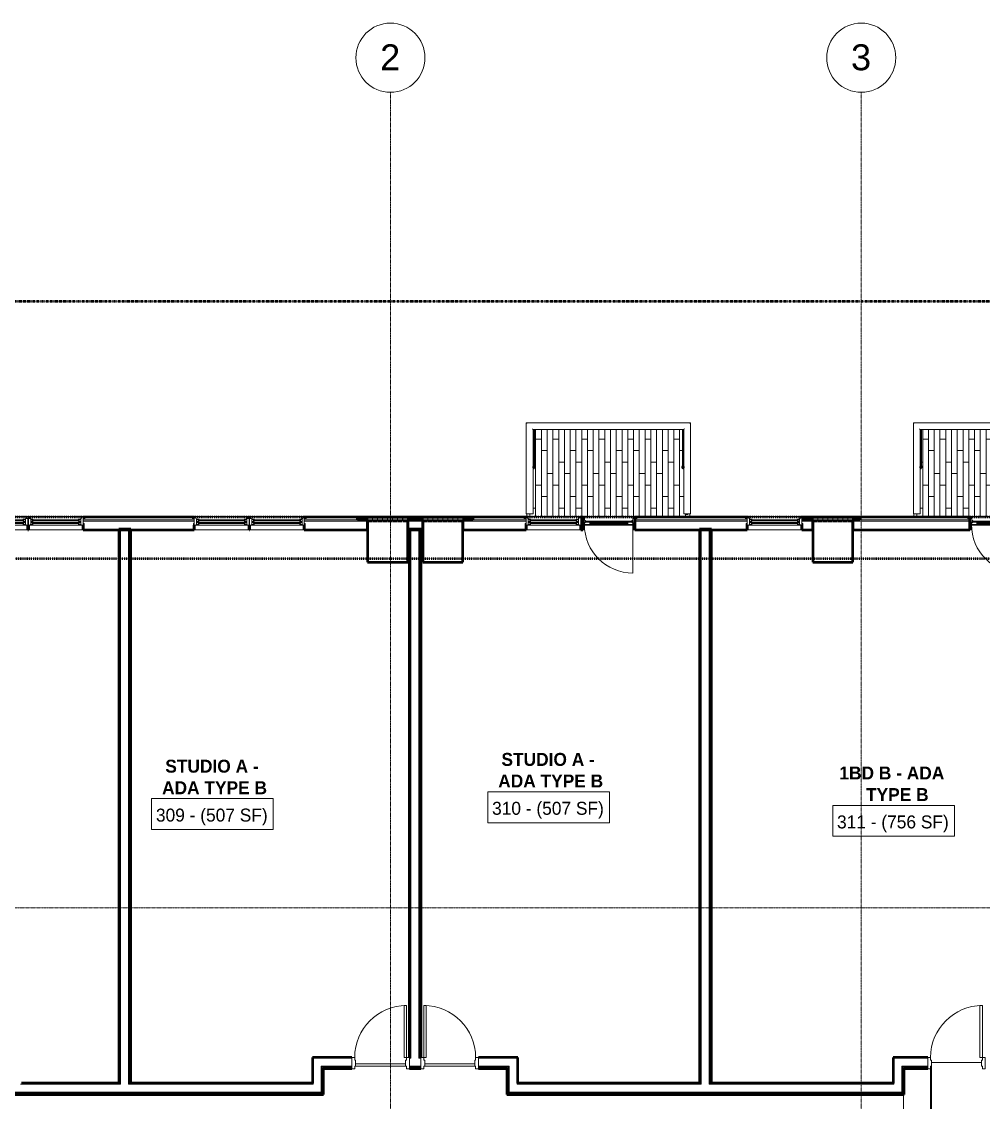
# Model space of a CAD drawing. Header units: inches. Extents: x -4235 to -464, y 9767 to 12463.
# Drawn here: x -3410 to -2743, y 11712 to 12463 of the extents above; entities that cross this region are included whole.
import ezdxf

# ---------------------------------------------------------------- set-up
doc = ezdxf.new("R2010")
doc.units = ezdxf.units.IN
doc.header["$MEASUREMENT"] = 0
for name, pattern in [('Dash 1_16_', [0.125, 0.0625, -0.0625]), ('Double Dash 3_8_', [1, 0.375, -0.125, 0.125, -0.125, 0.125, -0.125]), ('Grid Line 1_2_', [0.875, 0.5, -0.125, 0.125, -0.125])]:
    doc.linetypes.add(name, pattern=pattern)
for name, color, linetype, lineweight in [('0-1', 7, 'Continuous', 5), ('0-2', 90, 'Continuous', 9), ('A-AREA-IDEN', 2, 'Continuous', 9), ('A-DOOR-1', 50, 'Continuous', 20), ('A-DOOR-2', 90, 'Continuous', 9), ('A-DOOR-3', 31, 'Continuous', 9), ('A-DOOR-4', 31, 'Continuous', 20), ('A-DOOR-FRAM', 31, 'Continuous', 9), ('A-DOOR-FRAM-1', 50, 'Continuous', 20), ('A-DOOR-FRAM-2', 31, 'Continuous', 20), ('A-DOOR-GLAZ', 31, 'Continuous', 9), ('A-FLOR-2', 90, 'Continuous', 9), ('A-FLOR-3', 192, 'Continuous', 9), ('A-FLOR-HRAL', 11, 'Continuous', 9), ('A-FLOR-PATT-1', 9, 'Continuous', 9), ('A-GENM', 5, 'Continuous', 9), ('A-GENM-3', 5, 'Continuous', 50), ('A-GLAZ-1', 151, 'Continuous', 9), ('A-GLAZ-2', 151, 'Continuous', 20), ('A-GLAZ-3', 151, 'Continuous', 50), ('A-WALL', 113, 'Continuous', 13), ('A-WALL-2', 250, 'Continuous', 13), ('A-WALL-4', 113, 'Continuous', 50), ('A-WALL-5', 113, 'Continuous', 9), ('C-PROP-LINE', 91, 'Double Dash 3_8_', 50), ('C-PROP-LINE-1', 91, 'Dash 1_16_', 50), ('I-WALL-1', 7, 'Continuous', 50), ('S-GRID-1', 1, 'Grid Line 1_2_', 9), ('S-GRID-IDEN', 1, 'Continuous', 9)]:
    doc.layers.add(name, color=color, linetype=linetype, lineweight=lineweight)
doc.styles.add('Arial', font='arial.ttf', dxfattribs={"height": 18})
doc.styles.add('Century Gothic', font='ufonts.com_century-gothic.ttf', dxfattribs={"height": 9})
doc.styles.add('Century Gothic_B', font='GOTHICB.TTF', dxfattribs={"height": 9})

# ---------------------------------------------------------------- blocks, each defined once
blk = doc.blocks.new('HOLLOW METAL - UNIT DOOR-2191977-BACKGROUND - 3RD FLOOR')
at = {"layer": 'A-DOOR-1'}
for p, q in [((16.25, -4.125), (18, -4.125)), ((16.25, -40.125), (16.25, -4.125)), ((18, -4.125), (18, -40.125)), ((18, -40.125), (16.25, -40.125))]:
    blk.add_line(p, q, dxfattribs=at)
at = {"layer": 'A-DOOR-2'}
blk.add_arc((18, -4.125), 36, 180, 270, dxfattribs=at)
at = {"layer": 'A-DOOR-FRAM-1'}
for p, q in [((-20, 3.875), (-18, 3.875)), ((-20, -4.125), (-20, 3.875)), ((-18, 3.875), (-18, 1.9375)), ((-18, 1.9375), (-17.375, 1.9375)), ((-17.375, 1.9375), (-17.375, -2.1875)), ((17.375, 1.9375), (18, 1.9375)), ((17.375, -2.1875), (17.375, 1.9375)), ((18, 3.875), (20, 3.875)), ((18, 1.9375), (18, 3.875)), ((20, 3.875), (20, -4.125)), ((-18, -4.125), (-20, -4.125)), ((-18, -2.1875), (-18, -4.125)), ((-17.375, -2.1875), (-18, -2.1875)), ((18, -2.1875), (17.375, -2.1875)), ((18, -4.125), (18, -2.1875)), ((20, -4.125), (18, -4.125))]:
    blk.add_line(p, q, dxfattribs=at)
blk = doc.blocks.new('HOLLOW METAL - UNIT DOOR-2191978-BACKGROUND - 3RD FLOOR')
at = {"layer": 'A-DOOR-1'}
for p, q in [((18, 40.125), (16.25, 40.125)), ((16.25, 40.125), (16.25, 4.125)), ((18, 4.125), (18, 40.125)), ((16.25, 4.125), (18, 4.125))]:
    blk.add_line(p, q, dxfattribs=at)
at = {"layer": 'A-DOOR-2'}
blk.add_arc((18, 4.125), 36, 90, 180, dxfattribs=at)
at = {"layer": 'A-DOOR-FRAM-1'}
for p, q in [((-18, 4.125), (-20, 4.125)), ((-20, 4.125), (-20, -3.875)), ((-18, 2.1875), (-18, 4.125)), ((-17.375, 2.1875), (-18, 2.1875)), ((-17.375, -1.9375), (-17.375, 2.1875)), ((18, 2.1875), (17.375, 2.1875)), ((17.375, 2.1875), (17.375, -1.9375)), ((18, 4.125), (18, 2.1875)), ((20, 4.125), (18, 4.125)), ((20, -3.875), (20, 4.125)), ((-20, -3.875), (-18, -3.875)), ((-18, -3.875), (-18, -1.9375)), ((-18, -1.9375), (-17.375, -1.9375)), ((17.375, -1.9375), (18, -1.9375)), ((18, -1.9375), (18, -3.875)), ((18, -3.875), (20, -3.875))]:
    blk.add_line(p, q, dxfattribs=at)
blk = doc.blocks.new('HOLLOW METAL - UNIT DOOR-2191979-BACKGROUND - 3RD FLOOR')
at = {"layer": 'A-DOOR-1'}
for p, q in [((18, 40.125), (16.25, 40.125)), ((16.25, 40.125), (16.25, 4.125)), ((18, 4.125), (18, 40.125)), ((16.25, 4.125), (18, 4.125))]:
    blk.add_line(p, q, dxfattribs=at)
at = {"layer": 'A-DOOR-2'}
blk.add_arc((18, 4.125), 36, 90, 180, dxfattribs=at)
at = {"layer": 'A-DOOR-FRAM-1'}
for p, q in [((-18, 4.125), (-20, 4.125)), ((-20, 4.125), (-20, -3.875)), ((-18, 2.1875), (-18, 4.125)), ((-17.375, 2.1875), (-18, 2.1875)), ((-17.375, -1.9375), (-17.375, 2.1875)), ((18, 2.1875), (17.375, 2.1875)), ((17.375, 2.1875), (17.375, -1.9375)), ((18, 4.125), (18, 2.1875)), ((20, 4.125), (18, 4.125)), ((20, -3.875), (20, 4.125)), ((-20, -3.875), (-18, -3.875)), ((-18, -3.875), (-18, -1.9375)), ((-18, -1.9375), (-17.375, -1.9375)), ((17.375, -1.9375), (18, -1.9375)), ((18, -1.9375), (18, -3.875)), ((18, -3.875), (20, -3.875))]:
    blk.add_line(p, q, dxfattribs=at)
blk = doc.blocks.new('CTR - 1st Phase - Common Walls_rvt-1-BACKGROUND - 3RD FLOOR')
at = {"layer": 'A-FLOR-2'}
for p, q in [((-2779.2, 11673.39), (-2779.2, 11735.36)), ((-2743.82, 11739.74), (-2778.57, 11739.74)), ((-2778.57, 11737.3), (-2778.57, 11673.39)), ((-2797.9, 11717.61), (-2797.9, 11673.39))]:
    blk.add_line(p, q, dxfattribs=at)
at = {"layer": 'A-WALL-2'}
for p, q in [((-3342.35, 11725.36), (-3342.35, 12110.34)), ((-3341.72, 11725.36), (-3341.72, 12110.34)), ((-3336.22, 11725.36), (-3336.22, 12110.34)), ((-3335.72, 11725.36), (-3335.72, 12110.34)), ((-3335.1, 11725.36), (-3335.1, 12110.34)), ((-3140.75, 11743.36), (-3140.75, 12110.34)), ((-3140.12, 11743.36), (-3140.12, 12110.34)), ((-3134.62, 11743.36), (-3134.62, 12110.34)), ((-3134.12, 11743.36), (-3134.12, 12110.34)), ((-3133.5, 11743.36), (-3133.5, 12110.34)), ((-2939.15, 11725.36), (-2939.15, 12110.34)), ((-2938.52, 11725.36), (-2938.52, 12110.34)), ((-2933.02, 11725.36), (-2933.02, 12110.34)), ((-2932.52, 11725.36), (-2932.52, 12110.34)), ((-2931.9, 11725.36), (-2931.9, 12110.34)), ((-3181.12, 11742.74), (-3207.87, 11742.74)), ((-3207.87, 11737.24), (-3207.87, 11742.74)), ((-3140.75, 11742.74), (-3141.12, 11742.74)), ((-3140.75, 11743.36), (-3140.75, 11742.74)), ((-3140.12, 11742.74), (-3140.75, 11742.74)), ((-3140.12, 11742.74), (-3140.75, 11742.74)), ((-3140.12, 11743.36), (-3140.12, 11742.74)), ((-3134.62, 11743.36), (-3134.62, 11742.74)), ((-3134.12, 11742.74), (-3134.62, 11742.74)), ((-3134.12, 11742.74), (-3134.62, 11742.74)), ((-3134.12, 11743.36), (-3134.12, 11742.74)), ((-3133.5, 11742.74), (-3134.12, 11742.74)), ((-3133.5, 11742.74), (-3134.12, 11742.74)), ((-3133.5, 11743.36), (-3133.5, 11742.74)), ((-3133.12, 11742.74), (-3133.5, 11742.74)), ((-3066.37, 11742.74), (-3093.12, 11742.74)), ((-3066.37, 11742.74), (-3066.37, 11737.24)), ((-2804.65, 11742.74), (-2799.15, 11742.74)), ((-2804.65, 11724.74), (-2804.65, 11742.74)), ((-2799.15, 11742.74), (-2797.52, 11742.74)), ((-2781.2, 11742.74), (-2797.52, 11742.74)), ((-3207.87, 11735.61), (-3207.87, 11737.24)), ((-3207.87, 11735.61), (-3207.87, 11724.74)), ((-3181.12, 11737.24), (-3202.37, 11737.24)), ((-3202.37, 11736.74), (-3202.37, 11737.24)), ((-3202.37, 11735.61), (-3202.37, 11736.74)), ((-3202.37, 11735.61), (-3202.37, 11719.24)), ((-3181.12, 11736.74), (-3201.87, 11736.74)), ((-3201.87, 11736.11), (-3201.87, 11736.74)), ((-3201.87, 11735.61), (-3201.87, 11736.11)), ((-3201.87, 11735.61), (-3201.87, 11718.74)), ((-3181.12, 11736.11), (-3201.25, 11736.11)), ((-3201.25, 11735.61), (-3201.25, 11736.11)), ((-3201.25, 11735.61), (-3201.25, 11718.11)), ((-3133.12, 11737.24), (-3141.12, 11737.24)), ((-3133.12, 11736.74), (-3141.12, 11736.74)), ((-3133.12, 11736.11), (-3141.12, 11736.11)), ((-3071.87, 11737.24), (-3093.12, 11737.24)), ((-3072.37, 11736.74), (-3093.12, 11736.74)), ((-3073, 11736.11), (-3093.12, 11736.11)), ((-3073, 11736.11), (-3073, 11735.61)), ((-3073, 11735.61), (-3073, 11718.11)), ((-3072.37, 11736.74), (-3072.37, 11736.11)), ((-3072.37, 11736.11), (-3072.37, 11735.61)), ((-3072.37, 11735.61), (-3072.37, 11718.74)), ((-3071.87, 11737.24), (-3071.87, 11736.74)), ((-3071.87, 11736.74), (-3071.87, 11735.61)), ((-3071.87, 11735.61), (-3071.87, 11719.24)), ((-3066.37, 11737.24), (-3066.37, 11735.61)), ((-3066.37, 11735.61), (-3066.37, 11724.74)), ((-2799.15, 11737.24), (-2798.65, 11737.24)), ((-2799.15, 11719.24), (-2799.15, 11737.24)), ((-2798.65, 11737.24), (-2797.52, 11737.24)), ((-2798.65, 11736.74), (-2798.02, 11736.74)), ((-2798.65, 11718.74), (-2798.65, 11736.74)), ((-2798.02, 11736.74), (-2797.52, 11736.74)), ((-2798.02, 11736.11), (-2797.52, 11736.11)), ((-2798.02, 11718.11), (-2798.02, 11736.11)), ((-2781.2, 11737.24), (-2797.52, 11737.24)), ((-2781.2, 11736.74), (-2797.52, 11736.74)), ((-2781.2, 11736.11), (-2797.52, 11736.11)), ((-2797.52, 11736.11), (-2797.52, 11735.61)), ((-3342.97, 11718.74), (-3417.17, 11718.74)), ((-3342.97, 11719.24), (-3416.67, 11719.24)), ((-3342.97, 11724.74), (-3411.17, 11724.74)), ((-3342.35, 11724.74), (-3342.97, 11724.74)), ((-3341.72, 11719.24), (-3342.97, 11719.24)), ((-3342.35, 11718.74), (-3342.97, 11718.74)), ((-3342.35, 11724.74), (-3342.35, 11725.36)), ((-3341.72, 11724.74), (-3342.35, 11724.74)), ((-3341.72, 11718.74), (-3342.35, 11718.74)), ((-3342.35, 11718.74), (-3341.72, 11718.74)), ((-3341.72, 11724.74), (-3341.72, 11725.36)), ((-3341.72, 11719.24), (-3208.5, 11719.24)), ((-3341.72, 11718.74), (-3208.5, 11718.74)), ((-3336.22, 11724.74), (-3336.22, 11725.36)), ((-3335.72, 11724.74), (-3336.22, 11724.74)), ((-3336.22, 11724.74), (-3335.72, 11724.74)), ((-3335.72, 11724.74), (-3335.72, 11725.36)), ((-3335.1, 11724.74), (-3335.72, 11724.74)), ((-3335.72, 11724.74), (-3335.1, 11724.74)), ((-3335.1, 11724.74), (-3335.1, 11725.36)), ((-3335.1, 11724.74), (-3208.5, 11724.74)), ((-3207.87, 11724.74), (-3208.5, 11724.74)), ((-3207.87, 11719.24), (-3208.5, 11719.24)), ((-3202.37, 11718.74), (-3208.5, 11718.74)), ((-3202.37, 11719.24), (-3207.87, 11719.24)), ((-3201.87, 11718.74), (-3202.37, 11718.74)), ((-3071.87, 11718.74), (-3072.37, 11718.74)), ((-3066.37, 11719.24), (-3071.87, 11719.24)), ((-3065.75, 11718.74), (-3071.87, 11718.74)), ((-3065.75, 11724.74), (-3066.37, 11724.74)), ((-3065.75, 11719.24), (-3066.37, 11719.24)), ((-3065.75, 11724.74), (-2939.15, 11724.74)), ((-3065.75, 11719.24), (-2805.27, 11719.24)), ((-3065.75, 11718.74), (-2805.27, 11718.74)), ((-2939.15, 11724.74), (-2939.15, 11725.36)), ((-2938.52, 11724.74), (-2939.15, 11724.74)), ((-2939.15, 11724.74), (-2938.52, 11724.74)), ((-2938.52, 11724.74), (-2938.52, 11725.36)), ((-2933.02, 11724.74), (-2933.02, 11725.36)), ((-2932.52, 11724.74), (-2933.02, 11724.74)), ((-2933.02, 11724.74), (-2932.52, 11724.74)), ((-2932.52, 11724.74), (-2932.52, 11725.36)), ((-2931.9, 11724.74), (-2932.52, 11724.74)), ((-2932.52, 11724.74), (-2931.9, 11724.74)), ((-2931.9, 11724.74), (-2931.9, 11725.36)), ((-2931.9, 11724.74), (-2805.27, 11724.74)), ((-2804.65, 11724.74), (-2805.27, 11724.74)), ((-2804.65, 11719.24), (-2805.27, 11719.24)), ((-2799.15, 11718.74), (-2805.27, 11718.74)), ((-2799.15, 11719.24), (-2804.65, 11719.24)), ((-2798.65, 11718.74), (-2799.15, 11718.74)), ((-3342.97, 11718.11), (-3417.8, 11718.11)), ((-3342.35, 11718.11), (-3341.72, 11718.11)), ((-3341.72, 11718.11), (-3208.5, 11718.11)), ((-3201.87, 11718.11), (-3208.5, 11718.11)), ((-3201.25, 11718.11), (-3201.87, 11718.11)), ((-3072.37, 11718.11), (-3073, 11718.11)), ((-3065.75, 11718.11), (-3072.37, 11718.11)), ((-3065.75, 11718.11), (-2805.27, 11718.11)), ((-2798.65, 11718.11), (-2805.27, 11718.11)), ((-2798.02, 11718.11), (-2798.65, 11718.11))]:
    blk.add_line(p, q, dxfattribs=at)
at = {"layer": 'I-WALL-1'}
for p, q in [((-3342.97, 12110.34), (-3342.97, 11725.36)), ((-3334.47, 12110.34), (-3342.97, 12110.34)), ((-3334.47, 11725.36), (-3334.47, 12110.34)), ((-3141.37, 12110.34), (-3141.37, 11743.36)), ((-3132.87, 12110.34), (-3141.37, 12110.34)), ((-3132.87, 11743.36), (-3132.87, 12110.34)), ((-2939.77, 12110.34), (-2939.77, 11725.36)), ((-2931.27, 12110.34), (-2939.77, 12110.34)), ((-2931.27, 11725.36), (-2931.27, 12110.34)), ((-3181.12, 11743.36), (-3208.5, 11743.36)), ((-3208.5, 11743.36), (-3208.5, 11742.74)), ((-3208.5, 11742.74), (-3208.5, 11735.61)), ((-3065.75, 11743.36), (-3093.12, 11743.36)), ((-3065.75, 11742.74), (-3065.75, 11743.36)), ((-3065.75, 11735.61), (-3065.75, 11742.74)), ((-2805.27, 11743.36), (-2805.27, 11725.36)), ((-2804.65, 11743.36), (-2805.27, 11743.36)), ((-2797.52, 11743.36), (-2804.65, 11743.36)), ((-2781.2, 11743.36), (-2797.52, 11743.36)), ((-3208.5, 11735.61), (-3208.5, 11725.36)), ((-3200.75, 11735.61), (-3181.12, 11735.61)), ((-3200.75, 11717.61), (-3200.75, 11735.61)), ((-3141.12, 11735.61), (-3133.12, 11735.61)), ((-3093.12, 11735.61), (-3073.5, 11735.61)), ((-3073.5, 11735.61), (-3073.5, 11717.61)), ((-3065.75, 11725.36), (-3065.75, 11735.61)), ((-2797.52, 11735.61), (-2781.2, 11735.61)), ((-2797.52, 11717.61), (-2797.52, 11735.61)), ((-3342.97, 11725.36), (-3410.55, 11725.36)), ((-3208.5, 11725.36), (-3334.47, 11725.36)), ((-2939.77, 11725.36), (-3065.75, 11725.36)), ((-2805.27, 11725.36), (-2931.27, 11725.36)), ((-3418.3, 11717.61), (-3342.97, 11717.61)), ((-3342.97, 11717.61), (-3208.5, 11717.61)), ((-3208.5, 11717.61), (-3201.25, 11717.61)), ((-3201.25, 11717.61), (-3200.75, 11717.61)), ((-3073.5, 11717.61), (-3073, 11717.61)), ((-3073, 11717.61), (-3065.75, 11717.61)), ((-3065.75, 11717.61), (-2805.27, 11717.61)), ((-2805.27, 11717.61), (-2798.02, 11717.61)), ((-2798.02, 11717.61), (-2797.52, 11717.61))]:
    blk.add_line(p, q, dxfattribs=at)
at = {"layer": '0-2'}
for name, p in [('HOLLOW METAL - UNIT DOOR-2191978-BACKGROUND - 3RD FLOOR', (-3161.12, 11739.24)), ('HOLLOW METAL - UNIT DOOR-2191979-BACKGROUND - 3RD FLOOR', (-2761.2, 11739.24))]:
    blk.add_blockref(name, p, dxfattribs=at)
at = {"layer": '0-2', "rotation": 180}
blk.add_blockref('HOLLOW METAL - UNIT DOOR-2191977-BACKGROUND - 3RD FLOOR', (-3113.12, 11739.24), dxfattribs=at)
blk = doc.blocks.new('Door-Inswing-Andersen-400_Series-Single - 3_ 0-1_8_ x 6_ 7-1_2_ - 3rd floor-2895869-BACKGROUND - 3RD FLOOR')
at = {"layer": 'A-DOOR-3'}
blk.add_line((16.87, -0.66), (16.87, -34.41), dxfattribs=at)
blk.add_arc((16.87, -0.66), 33.75, 180, 270, dxfattribs=at)
at = {"layer": 'A-DOOR-4'}
for p, q in [((-16.26, 0.42), (-16.87, 0.41)), ((-16.87, 0.41), (-16.87, -0.66)), ((-16.26, 1.06), (-16.26, 0.42)), ((-16.26, 1.06), (-12.44, 1.06)), ((-13.19, 0.66), (-12.44, 0.66)), ((-13.19, -0.66), (-13.19, 0.66)), ((-12.44, 0.75), (-12.47, 1.06)), ((12.44, 1.06), (-12.44, 1.06)), ((-12.44, 0.66), (-12.44, 0.75)), ((16.26, 1.06), (12.44, 1.06)), ((12.44, 0.75), (12.47, 1.06)), ((12.44, 0.66), (12.44, 0.75)), ((13.19, 0.66), (12.44, 0.66)), ((13.19, -0.66), (13.19, 0.66)), ((16.26, 1.06), (16.26, 0.42)), ((16.26, 0.42), (16.87, 0.41)), ((16.87, 0.41), (16.87, -0.66)), ((-16.87, -0.66), (-12.44, -0.66)), ((-12.44, -0.09), (-13.19, -0.09)), ((-13.19, -0.59), (-12.67, -0.59)), ((-13.19, -0.66), (-13.19, -0.59)), ((-12.67, -0.59), (-12.47, -0.34)), ((-12.47, -0.34), (-12.44, -0.16)), ((-12.44, -0.16), (-12.44, -0.09)), ((12.44, -0.66), (-12.44, -0.66)), ((12.44, -0.09), (13.19, -0.09)), ((12.44, -0.16), (12.44, -0.09)), ((12.47, -0.34), (12.44, -0.16)), ((16.87, -0.66), (12.44, -0.66)), ((12.67, -0.59), (12.47, -0.34)), ((13.19, -0.59), (12.67, -0.59)), ((13.19, -0.66), (13.19, -0.59))]:
    blk.add_line(p, q, dxfattribs=at)
at = {"layer": 'A-DOOR-FRAM'}
for p, q in [((-17.31, -1.13), (-17.94, -1.13)), ((-17.94, -1.13), (-17.94, -4.44)), ((-17.94, -4.44), (-17.31, -4.44)), ((-17.31, -4.44), (-17.31, -1.13)), ((17.94, -1.13), (17.31, -1.13)), ((17.31, -1.13), (17.31, -4.44)), ((17.31, -4.44), (17.94, -4.44)), ((17.94, -4.44), (17.94, -1.13))]:
    blk.add_line(p, q, dxfattribs=at)
at = {"layer": 'A-DOOR-FRAM-2'}
for p, q in [((-19.69, 3.44), (-18.06, 3.44)), ((-18.06, 4.8), (-18.06, 4.44)), ((-18.06, 4.75), (-18.06, -1.13)), ((-18.06, 4.75), (-17.03, 4.75)), ((-17.03, 3.63), (-17.03, 4.75)), ((-16.69, 3.39), (-17.03, 3.63)), ((-17.03, 0.66), (-16.45, 0.66)), ((-17.03, -1.13), (-17.03, 0.66)), ((-16.69, 2.39), (-16.69, 3.39)), ((-16, 2.23), (-16.69, 2.39)), ((-16.45, 0.66), (-16.45, 1.09)), ((-16.45, 1.09), (-16, 1.09)), ((-16, 1.09), (-16, 2.23)), ((16, 2.23), (16.69, 2.39)), ((16, 1.09), (16, 2.23)), ((16.45, 1.09), (16, 1.09)), ((16.45, 0.66), (16.45, 1.09)), ((17.03, 0.66), (16.45, 0.66)), ((16.69, 3.39), (17.03, 3.63)), ((16.69, 2.39), (16.69, 3.39)), ((17.03, 3.63), (17.03, 4.75)), ((18.06, 4.75), (17.03, 4.75)), ((17.03, -1.13), (17.03, 0.66)), ((18.06, 4.44), (18.06, 4.8)), ((18.06, 4.75), (18.06, -1.13)), ((19.69, 3.44), (18.06, 3.44)), ((-18.06, -1.13), (-17.94, -1.13)), ((-17.69, -1.13), (-18.06, -1.13)), ((-18.06, -1.13), (-17.03, -1.13)), ((-17.31, -1.13), (17.31, -1.13)), ((18.06, -1.13), (17.03, -1.13)), ((17.94, -1.13), (18.06, -1.13))]:
    blk.add_line(p, q, dxfattribs=at)
at = {"layer": 'A-DOOR-GLAZ'}
for p, q in [((-12.44, 0.5), (-13.19, 0.5)), ((-13.19, 0.06), (-12.44, 0.06)), ((-12.98, 0.5), (-12.98, 0.06)), ((12.44, 0.66), (-12.44, 0.66)), ((12.44, 0.5), (-12.44, 0.5)), ((12.44, 0.06), (-12.44, 0.06)), ((12.44, 0.5), (13.19, 0.5)), ((13.19, 0.06), (12.44, 0.06)), ((12.98, 0.5), (12.98, 0.06)), ((12.44, -0.09), (-12.44, -0.09))]:
    blk.add_line(p, q, dxfattribs=at)
blk = doc.blocks.new('Window-Double_Hung-Andersen-400_Series-Tilt_Wash - DOUBLE HUNG - COTTAGE - 3RD FLOOR-2888224-BACKGROUND - 3RD FLOOR')
at = {"layer": 'A-GLAZ-1'}
for p, q in [((-16.29, 2.5), (-15.7, 2.5)), ((-16.29, 2.12), (-15.7, 2.12)), ((-16.29, 0.56), (-15.7, 0.56)), ((-16.29, 0.19), (-15.7, 0.19)), ((-15.82, 2.5), (-15.82, 2.12)), ((-15.82, 0.56), (-15.82, 0.19)), ((-15.7, 2.62), (15.7, 2.62)), ((-15.7, 2.5), (15.7, 2.5)), ((-15.7, 2.12), (15.7, 2.12)), ((-15.7, 2), (15.7, 2)), ((-15.7, 0.69), (15.7, 0.69)), ((-15.7, 0.56), (15.7, 0.56)), ((-15.7, 0.19), (15.7, 0.19)), ((-15.7, 0.06), (15.7, 0.06)), ((16.29, 2.5), (15.7, 2.5)), ((16.29, 2.12), (15.7, 2.12)), ((16.29, 0.56), (15.7, 0.56)), ((16.29, 0.19), (15.7, 0.19)), ((15.82, 2.5), (15.82, 2.12)), ((15.82, 0.56), (15.82, 0.19)), ((-19.01, -2.44), (-18.95, -2.44)), ((-18.95, -3.94), (-19.01, -3.94)), ((18.95, -1.06), (-18.95, -1.06)), ((-18.95, -1.06), (-18.95, -4.44)), ((-18.95, -4.44), (18.95, -4.44)), ((-18.32, -1.06), (-18.32, -4.44)), ((18.32, -1.06), (18.32, -4.44)), ((18.95, -4.44), (18.95, -1.06)), ((18.95, -2.44), (19.01, -2.44)), ((19.01, -3.94), (18.95, -3.94))]:
    blk.add_line(p, q, dxfattribs=at)
at = {"layer": 'A-GLAZ-2'}
for p, q in [((-19.01, 3.44), (-20.51, 3.44)), ((19.01, 4.81), (-19.01, 4.81)), ((-19.01, 4.81), (-19.01, -1.06)), ((-18.2, 4.81), (-18.2, 4)), ((-18.2, 4), (-17.92, 4)), ((-17.92, 4), (-17.61, 3.19)), ((-17.61, 3.19), (-17.14, 3.19)), ((-17.42, 2.75), (-16.57, 2.75)), ((-17.42, 2.75), (-17.42, -0.56)), ((-17.42, 1.37), (-15.86, 1.37)), ((-17.42, 0.81), (-16.57, 0.81)), ((-17.14, 3.19), (-17.14, 2.75)), ((-15.86, 2.97), (-16.57, 2.97)), ((-16.57, 2.62), (-16.57, 2.97)), ((-15.7, 2.62), (-16.57, 2.62)), ((-15.86, 1.03), (-16.57, 1.03)), ((-16.57, 0.69), (-16.57, 1.03)), ((-15.7, 0.69), (-16.57, 0.69)), ((-16.29, 2.62), (-16.29, 2)), ((-15.7, 2), (-16.29, 2)), ((-16.29, 0.69), (-16.29, 0.06)), ((-15.7, 0.06), (-16.29, 0.06)), ((-15.86, 2.97), (-15.7, 2.62)), ((-15.86, 1.37), (-15.7, 2)), ((-15.86, 1.03), (-15.7, 0.69)), ((-15.86, -0.56), (-15.7, 0.06)), ((15.86, 2.97), (15.7, 2.62)), ((15.7, 2.62), (16.57, 2.62)), ((15.7, 2), (16.29, 2)), ((15.86, 1.37), (15.7, 2)), ((15.86, 1.03), (15.7, 0.69)), ((15.7, 0.69), (16.57, 0.69)), ((15.7, 0.06), (16.29, 0.06)), ((15.86, -0.56), (15.7, 0.06)), ((15.86, 2.97), (16.57, 2.97)), ((17.42, 1.37), (15.86, 1.37)), ((15.86, 1.03), (16.57, 1.03)), ((16.29, 2.62), (16.29, 2)), ((16.29, 0.69), (16.29, 0.06)), ((16.57, 2.62), (16.57, 2.97)), ((17.42, 2.75), (16.57, 2.75)), ((16.57, 0.69), (16.57, 1.03)), ((17.42, 0.81), (16.57, 0.81)), ((17.14, 3.19), (17.14, 2.75)), ((17.61, 3.19), (17.14, 3.19)), ((17.42, 2.75), (17.42, -0.56)), ((17.92, 4), (17.61, 3.19)), ((18.2, 4), (17.92, 4)), ((18.2, 4.81), (18.2, 4)), ((19.01, -1.06), (19.01, 4.81)), ((19.01, 3.44), (20.51, 3.44)), ((-19.01, -1.06), (19.01, -1.06)), ((-17.67, -0.78), (-18, -1.06)), ((-17.67, -0.78), (-17.67, -0.56)), ((-17.67, -0.56), (-15.86, -0.56)), ((17.67, -0.56), (15.86, -0.56)), ((17.67, -0.78), (17.67, -0.56)), ((17.67, -0.78), (18, -1.06))]:
    blk.add_line(p, q, dxfattribs=at)
blk = doc.blocks.new('Perforated Panel at Magic-Pak - hvac panel - 3rd floor-2505074-BACKGROUND - 3RD FLOOR')
at = {"layer": 'A-GLAZ-3'}
for p, q in [((-19.01, -4.38), (19.01, -4.38)), ((19.01, -4.44), (-19.01, -4.44))]:
    blk.add_line(p, q, dxfattribs=at)
blk = doc.blocks.new('V-Series_EWC4_SPVU_RFA_2015 - 2ND AND 3RD FLOOR-2226480-BACKGROUND - 3RD FLOOR')
at = {"layer": 'A-GENM'}
for p, q in [((-3858.97, 11733.36), (-3858.97, 11736.15)), ((-3858.97, 11729.87), (-3858.97, 11732.86)), ((-3858.97, 11726.39), (-3858.97, 11729.37)), ((-3858.97, 11722.9), (-3858.97, 11725.89)), ((-3858.97, 11719.42), (-3858.97, 11722.4)), ((-3858.97, 11715.93), (-3858.97, 11718.92)), ((-3858.97, 11712.45), (-3858.97, 11715.43)), ((-3858.97, 11709.15), (-3858.97, 11711.95))]:
    blk.add_line(p, q, dxfattribs=at)
at = {"layer": 'A-GENM-3'}
for p, q in [((-3829.54, 11736.59), (-3858.97, 11736.59)), ((-3858.97, 11736.59), (-3858.97, 11736.15)), ((-3858.97, 11736.15), (-3857.97, 11736.15)), ((-3857.97, 11736.15), (-3857.97, 11733.36)), ((-3829.54, 11708.71), (-3829.54, 11736.59)), ((-3857.97, 11733.36), (-3858.97, 11733.36)), ((-3858.97, 11733.36), (-3858.97, 11732.86)), ((-3858.97, 11732.86), (-3857.97, 11732.86)), ((-3857.97, 11729.87), (-3858.97, 11729.87)), ((-3858.97, 11729.87), (-3858.97, 11729.37)), ((-3858.97, 11729.37), (-3857.97, 11729.37)), ((-3857.97, 11726.39), (-3858.97, 11726.39)), ((-3858.97, 11726.39), (-3858.97, 11725.89)), ((-3857.97, 11732.86), (-3857.97, 11729.87)), ((-3857.97, 11729.37), (-3857.97, 11726.39)), ((-3858.97, 11725.89), (-3857.97, 11725.89)), ((-3857.97, 11722.9), (-3858.97, 11722.9)), ((-3858.97, 11722.9), (-3858.97, 11722.4)), ((-3858.97, 11722.4), (-3857.97, 11722.4)), ((-3857.97, 11719.42), (-3858.97, 11719.42)), ((-3858.97, 11719.42), (-3858.97, 11718.92)), ((-3858.97, 11718.92), (-3857.97, 11718.92)), ((-3857.97, 11725.89), (-3857.97, 11722.9)), ((-3857.97, 11722.4), (-3857.97, 11719.42)), ((-3857.97, 11718.92), (-3857.97, 11715.93)), ((-3857.97, 11715.93), (-3858.97, 11715.93)), ((-3858.97, 11715.93), (-3858.97, 11715.43)), ((-3858.97, 11715.43), (-3857.97, 11715.43)), ((-3857.97, 11712.45), (-3858.97, 11712.45)), ((-3858.97, 11712.45), (-3858.97, 11711.95)), ((-3858.97, 11711.95), (-3857.97, 11711.95)), ((-3857.97, 11715.43), (-3857.97, 11712.45)), ((-3857.97, 11711.95), (-3857.97, 11709.15)), ((-3857.97, 11709.15), (-3858.97, 11709.15)), ((-3858.97, 11709.15), (-3858.97, 11708.71)), ((-3858.97, 11708.71), (-3829.54, 11708.71))]:
    blk.add_line(p, q, dxfattribs=at)
blk = doc.blocks.new('Railing - Baluster_01-2700443-BACKGROUND - 3RD FLOOR')
at = {"layer": 'A-FLOR-HRAL'}
for p, q in [((-0.59, 1.18), (0.59, 1.18)), ((-0.59, 0.59), (-0.59, 1.18)), ((0.59, 1.18), (0.59, 0.59))]:
    blk.add_line(p, q, dxfattribs=at)
blk = doc.blocks.new('Railing - Railing-2700286-BACKGROUND - 3RD FLOOR')
at = {"layer": 'A-FLOR-HRAL'}
for p, q in [((-2677.1, 12184.2), (-2791.15, 12184.2)), ((-2791.15, 12184.2), (-2791.15, 12120.95)), ((-2677.1, 12120.95), (-2677.1, 12184.2)), ((-2786.42, 12179.48), (-2681.82, 12179.48)), ((-2786.42, 12120.95), (-2786.42, 12179.48)), ((-2681.82, 12179.48), (-2681.82, 12120.95)), ((-2790.68, 12120.95), (-2791.15, 12120.95)), ((-2786.9, 12120.95), (-2790.68, 12120.95)), ((-2786.42, 12120.95), (-2786.9, 12120.95)), ((-2681.35, 12120.95), (-2681.82, 12120.95)), ((-2677.57, 12120.95), (-2681.35, 12120.95)), ((-2677.1, 12120.95), (-2677.57, 12120.95))]:
    blk.add_line(p, q, dxfattribs=at)
for points, knots in [([(-2791.15, 12184.2), (-2791.15, 12184.2), (-2791.14, 12184.19), (-2791.11, 12184.17), (-2791.09, 12184.14), (-2791.06, 12184.11), (-2791.03, 12184.08), (-2791, 12184.06), (-2790.96, 12184.02), (-2790.92, 12183.97), (-2790.89, 12183.94), (-2790.85, 12183.9), (-2790.78, 12183.83), (-2790.72, 12183.77), (-2790.68, 12183.73)], [0, 0, 0, 0, 0.166667, 0.25, 0.333333, 0.416667, 0.458333, 0.5, 0.583333, 0.666667, 0.708333, 0.75, 0.833333, 1, 1, 1, 1]), ([(-2677.1, 12184.2), (-2677.1, 12184.2), (-2677.11, 12184.19), (-2677.13, 12184.17), (-2677.16, 12184.14), (-2677.19, 12184.11), (-2677.22, 12184.08), (-2677.24, 12184.06), (-2677.28, 12184.02), (-2677.33, 12183.97), (-2677.36, 12183.94), (-2677.4, 12183.9), (-2677.47, 12183.83), (-2677.53, 12183.77), (-2677.57, 12183.73)], [0, 0, 0, 0, 0.166667, 0.25, 0.333333, 0.416667, 0.458333, 0.5, 0.583333, 0.666667, 0.708333, 0.75, 0.833333, 1, 1, 1, 1]), ([(-2786.9, 12179.95), (-2786.85, 12179.91), (-2786.79, 12179.85), (-2786.72, 12179.77), (-2786.67, 12179.72), (-2786.63, 12179.69), (-2786.6, 12179.65), (-2786.57, 12179.62), (-2786.54, 12179.59), (-2786.52, 12179.57), (-2786.49, 12179.54), (-2786.46, 12179.51), (-2786.43, 12179.49), (-2786.42, 12179.48), (-2786.42, 12179.48)], [0, 0, 0, 0, 0.166667, 0.25, 0.333333, 0.375, 0.416667, 0.5, 0.541667, 0.583333, 0.666667, 0.75, 0.833333, 1, 1, 1, 1]), ([(-2681.35, 12179.95), (-2681.39, 12179.91), (-2681.45, 12179.85), (-2681.53, 12179.77), (-2681.58, 12179.72), (-2681.61, 12179.69), (-2681.65, 12179.65), (-2681.68, 12179.62), (-2681.71, 12179.59), (-2681.73, 12179.57), (-2681.76, 12179.54), (-2681.79, 12179.51), (-2681.82, 12179.49), (-2681.82, 12179.48), (-2681.82, 12179.48)], [0, 0, 0, 0, 0.166667, 0.25, 0.333333, 0.375, 0.416667, 0.5, 0.541667, 0.583333, 0.666667, 0.75, 0.833333, 1, 1, 1, 1])]:
    blk.add_open_spline(points, degree=3, knots=knots, dxfattribs=at)
at = {"rotation": 180}
blk.add_blockref('Railing - Baluster_01-2700443-BACKGROUND - 3RD FLOOR', (-2679.46, 12121.54), dxfattribs=at)
blk = doc.blocks.new('Walls 80 - Walls 1-2571285-BACKGROUND - 3RD FLOOR')
at = {"layer": 'A-WALL-4', "flags": 128}
for points in [[(-2785.5, 12153.38), (-2785.51, 12153.48), (-2785.54, 12153.58), (-2785.6, 12153.67), (-2785.66, 12153.73), (-2785.74, 12153.78), (-2785.83, 12153.81), (-2785.92, 12153.81), (-2786.01, 12153.78), (-2786.09, 12153.73), (-2786.16, 12153.67), (-2786.21, 12153.58), (-2786.24, 12153.48), (-2786.25, 12153.38)], [(-2786.25, 12153.38), (-2786.24, 12153.28), (-2786.21, 12153.18), (-2786.16, 12153.09), (-2786.09, 12153.02), (-2786.01, 12152.97), (-2785.92, 12152.95), (-2785.83, 12152.95), (-2785.74, 12152.97), (-2785.66, 12153.02), (-2785.6, 12153.09), (-2785.54, 12153.18), (-2785.51, 12153.28), (-2785.5, 12153.38)]]:
    blk.add_lwpolyline(points, dxfattribs=at)
at = {"layer": 'A-WALL-5'}
for p, q in [((-2786.25, 12179.48), (-2786.25, 12153.38)), ((-2785.5, 12153.38), (-2785.5, 12179.48))]:
    blk.add_line(p, q, dxfattribs=at)
blk = doc.blocks.new('Railing - Railing-2700288-BACKGROUND - 3RD FLOOR')
at = {"layer": 'A-FLOR-HRAL'}
for p, q in [((-2945.9, 12184.2), (-3059.95, 12184.2)), ((-3059.95, 12184.2), (-3059.95, 12120.95)), ((-2945.9, 12120.95), (-2945.9, 12184.2)), ((-3055.22, 12179.48), (-2950.62, 12179.48)), ((-3055.22, 12120.95), (-3055.22, 12179.48)), ((-2950.62, 12179.48), (-2950.62, 12120.95)), ((-3059.48, 12120.95), (-3059.95, 12120.95)), ((-3055.7, 12120.95), (-3059.48, 12120.95)), ((-3055.22, 12120.95), (-3055.7, 12120.95)), ((-2950.15, 12120.95), (-2950.62, 12120.95)), ((-2946.37, 12120.95), (-2950.15, 12120.95)), ((-2945.9, 12120.95), (-2946.37, 12120.95))]:
    blk.add_line(p, q, dxfattribs=at)
for points, knots in [([(-3059.95, 12184.2), (-3059.95, 12184.2), (-3059.94, 12184.19), (-3059.91, 12184.17), (-3059.89, 12184.14), (-3059.86, 12184.11), (-3059.83, 12184.08), (-3059.8, 12184.06), (-3059.76, 12184.02), (-3059.72, 12183.97), (-3059.69, 12183.94), (-3059.65, 12183.9), (-3059.58, 12183.83), (-3059.52, 12183.77), (-3059.48, 12183.73)], [0, 0, 0, 0, 0.166667, 0.25, 0.333333, 0.416667, 0.458333, 0.5, 0.583333, 0.666667, 0.708333, 0.75, 0.833333, 1, 1, 1, 1]), ([(-2945.9, 12184.2), (-2945.9, 12184.2), (-2945.91, 12184.19), (-2945.93, 12184.17), (-2945.96, 12184.14), (-2945.99, 12184.11), (-2946.02, 12184.08), (-2946.04, 12184.06), (-2946.08, 12184.02), (-2946.13, 12183.97), (-2946.16, 12183.94), (-2946.2, 12183.9), (-2946.27, 12183.83), (-2946.33, 12183.77), (-2946.37, 12183.73)], [0, 0, 0, 0, 0.166667, 0.25, 0.333333, 0.416667, 0.458333, 0.5, 0.583333, 0.666667, 0.708333, 0.75, 0.833333, 1, 1, 1, 1]), ([(-3055.7, 12179.95), (-3055.65, 12179.91), (-3055.59, 12179.85), (-3055.52, 12179.77), (-3055.47, 12179.72), (-3055.43, 12179.69), (-3055.4, 12179.65), (-3055.37, 12179.62), (-3055.34, 12179.59), (-3055.32, 12179.57), (-3055.29, 12179.54), (-3055.26, 12179.51), (-3055.23, 12179.49), (-3055.22, 12179.48), (-3055.22, 12179.48)], [0, 0, 0, 0, 0.166667, 0.25, 0.333333, 0.375, 0.416667, 0.5, 0.541667, 0.583333, 0.666667, 0.75, 0.833333, 1, 1, 1, 1]), ([(-2950.15, 12179.95), (-2950.19, 12179.91), (-2950.25, 12179.85), (-2950.33, 12179.77), (-2950.38, 12179.72), (-2950.41, 12179.69), (-2950.45, 12179.65), (-2950.48, 12179.62), (-2950.51, 12179.59), (-2950.53, 12179.57), (-2950.56, 12179.54), (-2950.59, 12179.51), (-2950.62, 12179.49), (-2950.62, 12179.48), (-2950.62, 12179.48)], [0, 0, 0, 0, 0.166667, 0.25, 0.333333, 0.375, 0.416667, 0.5, 0.541667, 0.583333, 0.666667, 0.75, 0.833333, 1, 1, 1, 1])]:
    blk.add_open_spline(points, degree=3, knots=knots, dxfattribs=at)
at = {"rotation": 180}
blk.add_blockref('Railing - Baluster_01-2700443-BACKGROUND - 3RD FLOOR', (-2948.26, 12121.54), dxfattribs=at)
blk = doc.blocks.new('Walls 75 - Walls 1-2571530-BACKGROUND - 3RD FLOOR')
at = {"layer": 'A-WALL-4', "flags": 128}
for points in [[(-2950.81, 12153.38), (-2950.82, 12153.48), (-2950.85, 12153.58), (-2950.9, 12153.67), (-2950.97, 12153.73), (-2951.05, 12153.78), (-2951.14, 12153.81), (-2951.23, 12153.81), (-2951.31, 12153.78), (-2951.4, 12153.73), (-2951.46, 12153.67), (-2951.51, 12153.58), (-2951.55, 12153.48), (-2951.56, 12153.38)], [(-2951.56, 12153.38), (-2951.55, 12153.28), (-2951.51, 12153.18), (-2951.46, 12153.09), (-2951.4, 12153.02), (-2951.31, 12152.97), (-2951.23, 12152.95), (-2951.14, 12152.95), (-2951.05, 12152.97), (-2950.97, 12153.02), (-2950.9, 12153.09), (-2950.85, 12153.18), (-2950.82, 12153.28), (-2950.81, 12153.38)]]:
    blk.add_lwpolyline(points, dxfattribs=at)
at = {"layer": 'A-WALL-5'}
for p, q in [((-2951.56, 12179.48), (-2951.56, 12153.38)), ((-2950.81, 12153.38), (-2950.81, 12179.48))]:
    blk.add_line(p, q, dxfattribs=at)
blk = doc.blocks.new('Walls 76 - Walls 1-2571549-BACKGROUND - 3RD FLOOR')
at = {"layer": 'A-WALL-4', "flags": 128}
for points in [[(-3054.3, 12153.38), (-3054.31, 12153.48), (-3054.34, 12153.58), (-3054.4, 12153.67), (-3054.46, 12153.73), (-3054.54, 12153.78), (-3054.63, 12153.81), (-3054.72, 12153.81), (-3054.81, 12153.78), (-3054.89, 12153.73), (-3054.96, 12153.67), (-3055.01, 12153.58), (-3055.04, 12153.48), (-3055.05, 12153.38)], [(-3055.05, 12153.38), (-3055.04, 12153.28), (-3055.01, 12153.18), (-3054.96, 12153.09), (-3054.89, 12153.02), (-3054.81, 12152.97), (-3054.72, 12152.95), (-3054.63, 12152.95), (-3054.54, 12152.97), (-3054.46, 12153.02), (-3054.4, 12153.09), (-3054.34, 12153.18), (-3054.31, 12153.28), (-3054.3, 12153.38)]]:
    blk.add_lwpolyline(points, dxfattribs=at)
at = {"layer": 'A-WALL-5'}
for p, q in [((-3055.05, 12179.48), (-3055.05, 12153.38)), ((-3054.3, 12153.38), (-3054.3, 12179.48))]:
    blk.add_line(p, q, dxfattribs=at)
blk = doc.blocks.new('Family - ___-1878357-BACKGROUND - 3RD FLOOR')
at = {"layer": 'C-PROP-LINE'}
blk.add_line((-3989.61, 12268.69), (-629.56, 12268.69), dxfattribs=at)
blk = doc.blocks.new('Family - ___-2835860-BACKGROUND - 3RD FLOOR')
at = {"layer": 'C-PROP-LINE-1'}
blk.add_line((-2636.92, 12118.59), (-3860.72, 12118.59), dxfattribs=at)
blk = doc.blocks.new('Family - ___-2835903-BACKGROUND - 3RD FLOOR')
at = {"layer": 'C-PROP-LINE-1'}
blk.add_line((-2096.82, 12089.69), (-3831.82, 12089.69), dxfattribs=at)
blk = doc.blocks.new('Family - ___-2835932-BACKGROUND - 3RD FLOOR')
at = {"layer": 'C-PROP-LINE-1'}
blk.add_line((-2067.92, 12118.59), (-3860.72, 12118.59), dxfattribs=at)
blk = doc.blocks.new('Grid - Grid Head - Circle-50561-BACKGROUND - 3RD FLOOR')
at = {"layer": 'S-GRID-IDEN'}
for start, end in [(360, 180), (180, 360)]:
    blk.add_arc((0, 0), 0.25, start, end, dxfattribs=at)

msp = doc.modelspace()

# ---------------------------------------------------------------- hatches: boundary and pattern name
at = {"layer": 'A-FLOR-PATT-1'}
h = msp.add_hatch(dxfattribs=at)
h.set_pattern_fill('FP_2', color=256, style=0, pattern_type=2)
h.set_pattern_definition([(270, (-3721.459, 11076.839), (4, 2e-16), []), (0, (-3721.459, 11076.839), (8, 8), [4, -28]), (0, (-3717.459, 11060.839), (8, 8), [4, -28])])
h.paths.add_polyline_path([(-3022.11, 12118.95), (-2946.26, 12118.95), (-2946.26, 12120.95), (-2947.67, 12120.95), (-2947.67, 12120.36), (-2948.85, 12120.36), (-2948.85, 12120.95), (-2950.62, 12120.95), (-2950.66, 12179.48), (-2950.81, 12179.48), (-2950.85, 12153.18), (-2950.99, 12153.01), (-2951.08, 12152.97), (-2951.37, 12153.01), (-2951.46, 12153.09), (-2951.55, 12153.28), (-2951.56, 12153.48), (-2951.56, 12179.48), (-3054.3, 12179.48), (-3054.34, 12153.18), (-3054.49, 12153.01), (-3054.58, 12152.97), (-3054.86, 12153.01), (-3054.96, 12153.09), (-3055.04, 12153.28), (-3055.05, 12153.48), (-3055.05, 12179.48), (-3055.22, 12179.48), (-3055.24, 12120.95), (-3059.59, 12120.95), (-3059.59, 12118.96), (-3022.11, 12118.96)], flags=0)
h = msp.add_hatch(dxfattribs=at)
h.set_pattern_fill('FP_1', color=256, style=0, pattern_type=2)
h.set_pattern_definition([(270, (-3452.659, 11076.839), (4, 2e-16), []), (0, (-3452.659, 11076.839), (8, 8), [4, -28]), (0, (-3448.659, 11060.839), (8, 8), [4, -28])])
h.paths.add_polyline_path([(-2786.77, 12118.95), (-2677.46, 12118.96), (-2677.46, 12120.95), (-2678.87, 12120.95), (-2678.87, 12120.36), (-2680.05, 12120.36), (-2680.05, 12120.95), (-2681.82, 12120.95), (-2681.86, 12179.48), (-2682.01, 12179.48), (-2682.05, 12153.18), (-2682.19, 12153.01), (-2682.28, 12152.97), (-2682.57, 12153.01), (-2682.66, 12153.09), (-2682.75, 12153.28), (-2682.76, 12153.48), (-2682.76, 12179.48), (-2785.5, 12179.48), (-2785.54, 12153.18), (-2785.69, 12153.01), (-2785.78, 12152.97), (-2786.06, 12153.01), (-2786.16, 12153.09), (-2786.24, 12153.28), (-2786.25, 12153.48), (-2786.25, 12179.48), (-2786.42, 12179.48), (-2786.44, 12120.95), (-2790.79, 12120.95), (-2790.79, 12118.95), (-2786.78, 12118.95)], flags=0)

# ---------------------------------------------------------------- linework, layer by layer
at = {"layer": 'A-AREA-IDEN', "flags": 128}
for points in [[(-3320.14, 11923.16), (-3235.64, 11923.16), (-3235.64, 11901.66), (-3320.14, 11901.66)], [(-3086.7, 11927.87), (-3002.2, 11927.87), (-3002.2, 11906.38), (-3086.7, 11906.38)], [(-2847.16, 11918.41), (-2762.66, 11918.41), (-2762.66, 11896.92), (-2847.16, 11896.92)]]:
    msp.add_lwpolyline(points, close=True, dxfattribs=at)
at = {"layer": 'A-FLOR-3'}
for p, q in [((-3059.59, 12120.95), (-3059.59, 12118.96)), ((-3022.11, 12118.95), (-2946.26, 12118.95)), ((-2946.26, 12118.95), (-2946.26, 12120.95)), ((-2790.79, 12120.95), (-2790.79, 12118.95)), ((-2790.79, 12118.95), (-2714.54, 12118.95)), ((-2984.66, 12115.84), (-3020.79, 12115.84)), ((-2715.86, 12115.84), (-2751.99, 12115.84)), ((-3179.12, 11737.24), (-3143.12, 11737.24)), ((-3143.75, 11738.84), (-3178.5, 11738.84)), ((-3131.12, 11737.24), (-3095.12, 11737.24)), ((-3095.75, 11738.84), (-3130.5, 11738.84)), ((-2779.2, 11737.24), (-2778.57, 11737.24)), ((-2778.57, 11735.99), (-2779.2, 11735.99))]:
    msp.add_line(p, q, dxfattribs=at)
at = {"layer": 'A-WALL'}
for p, q in [((-3405.74, 12118.34), (-3406.11, 12118.34)), ((-3405.74, 12116.84), (-3406.11, 12116.84)), ((-3290.54, 12118.34), (-3367.71, 12118.34)), ((-3290.54, 12116.84), (-3367.71, 12116.84)), ((-3252.14, 12118.34), (-3252.51, 12118.34)), ((-3252.14, 12116.84), (-3252.51, 12116.84)), ((-3177.09, 12118.34), (-3214.11, 12118.34)), ((-3177.09, 12116.84), (-3214.11, 12116.84)), ((-3060.14, 12118.34), (-3097.16, 12118.34)), ((-3060.14, 12116.84), (-3097.16, 12116.84)), ((-3020.79, 12118.34), (-3022.11, 12118.34)), ((-3020.79, 12116.84), (-3022.11, 12116.84)), ((-2906.54, 12118.34), (-2984.66, 12118.34)), ((-2906.54, 12116.84), (-2984.66, 12116.84)), ((-2751.99, 12118.34), (-2828.36, 12118.34)), ((-2751.99, 12116.84), (-2828.36, 12116.84)), ((-3405.74, 12115.84), (-3406.11, 12115.84)), ((-3405.74, 12114.15), (-3406.11, 12114.15)), ((-3290.54, 12115.84), (-3367.71, 12115.84)), ((-3367.09, 12114.15), (-3367.71, 12114.15)), ((-3367.09, 12114.15), (-3367.09, 12110.34)), ((-3367.09, 12110.34), (-3291.16, 12110.34)), ((-3291.16, 12110.34), (-3291.16, 12114.15)), ((-3290.54, 12114.15), (-3291.16, 12114.15)), ((-3252.14, 12115.84), (-3252.51, 12115.84)), ((-3252.14, 12114.15), (-3252.51, 12114.15)), ((-3170.2, 12115.84), (-3214.11, 12115.84)), ((-3213.49, 12114.15), (-3214.11, 12114.15)), ((-3213.49, 12114.15), (-3213.49, 12110.34)), ((-3213.49, 12110.34), (-3170.82, 12110.34)), ((-3170.82, 12110.34), (-3170.82, 12114.15)), ((-3170.2, 12114.15), (-3170.82, 12114.15)), ((-3131.8, 12115.84), (-3142.32, 12115.84)), ((-3141.7, 12114.15), (-3142.32, 12114.15)), ((-3141.7, 12114.15), (-3141.7, 12110.34)), ((-3141.7, 12110.34), (-3132.42, 12110.34)), ((-3132.42, 12110.34), (-3132.42, 12114.15)), ((-3131.8, 12114.15), (-3132.42, 12114.15)), ((-3060.14, 12115.84), (-3103.92, 12115.84)), ((-3103.3, 12114.15), (-3103.92, 12114.15)), ((-3103.3, 12114.15), (-3103.3, 12110.34)), ((-3103.3, 12110.34), (-3060.76, 12110.34)), ((-3060.76, 12110.34), (-3060.76, 12114.15)), ((-3060.14, 12114.15), (-3060.76, 12114.15)), ((-3020.79, 12115.84), (-3022.11, 12115.84)), ((-3021.49, 12114.15), (-3022.11, 12114.15)), ((-3021.49, 12114.15), (-3021.49, 12110.34)), ((-3021.49, 12110.34), (-3021.41, 12110.34)), ((-3021.41, 12110.34), (-3021.41, 12114.15)), ((-3020.79, 12114.15), (-3021.41, 12114.15)), ((-2906.54, 12115.84), (-2984.66, 12115.84)), ((-2984.04, 12114.15), (-2984.66, 12114.15)), ((-2984.04, 12114.15), (-2984.04, 12110.34)), ((-2984.04, 12110.34), (-2907.16, 12110.34)), ((-2907.16, 12110.34), (-2907.16, 12114.15)), ((-2906.54, 12114.15), (-2907.16, 12114.15)), ((-2861, 12115.84), (-2868.51, 12115.84)), ((-2867.89, 12114.15), (-2868.51, 12114.15)), ((-2867.89, 12114.15), (-2867.89, 12110.34)), ((-2867.89, 12110.34), (-2861.62, 12110.34)), ((-2861.62, 12110.34), (-2861.62, 12114.15)), ((-2861, 12114.15), (-2861.62, 12114.15)), ((-2751.99, 12115.84), (-2833.12, 12115.84)), ((-2832.5, 12114.15), (-2833.12, 12114.15)), ((-2832.5, 12114.15), (-2832.5, 12110.34)), ((-2832.5, 12110.34), (-2752.61, 12110.34)), ((-2752.61, 12110.34), (-2752.61, 12114.15)), ((-2751.99, 12114.15), (-2752.61, 12114.15))]:
    msp.add_line(p, q, dxfattribs=at)
at = {"layer": 'A-WALL-4'}
for p, q in [((-3405.74, 12118.59), (-3406.11, 12118.59)), ((-3290.54, 12118.59), (-3367.71, 12118.59)), ((-3252.14, 12118.59), (-3252.51, 12118.59)), ((-3175.34, 12118.59), (-3214.11, 12118.59)), ((-3177.09, 12116.84), (-3177.09, 12118.34)), ((-3177.09, 12118.34), (-3175.34, 12118.34)), ((-3170.2, 12116.84), (-3177.09, 12116.84)), ((-3175.34, 12118.34), (-3175.34, 12118.59)), ((-3170.2, 12109.71), (-3170.2, 12116.84)), ((-3131.8, 12116.84), (-3142.32, 12116.84)), ((-3142.32, 12116.84), (-3142.32, 12109.71)), ((-3136.94, 12118.59), (-3137.31, 12118.59)), ((-3137.31, 12118.59), (-3137.31, 12118.34)), ((-3137.31, 12118.34), (-3136.94, 12118.34)), ((-3136.94, 12118.34), (-3136.94, 12118.59)), ((-3131.8, 12109.71), (-3131.8, 12116.84)), ((-3097.16, 12116.84), (-3103.92, 12116.84)), ((-3103.92, 12116.84), (-3103.92, 12109.71)), ((-3060.14, 12118.59), (-3098.91, 12118.59)), ((-3098.91, 12118.59), (-3098.91, 12118.34)), ((-3098.91, 12118.34), (-3097.16, 12118.34)), ((-3097.16, 12118.34), (-3097.16, 12116.84)), ((-3020.79, 12118.59), (-3022.11, 12118.59)), ((-3020.79, 12109.71), (-3020.79, 12118.59)), ((-2906.54, 12118.59), (-2984.66, 12118.59)), ((-2984.66, 12118.59), (-2984.66, 12109.71)), ((-2868.14, 12118.59), (-2868.51, 12118.59)), ((-2868.51, 12118.34), (-2868.14, 12118.34)), ((-2861, 12116.84), (-2868.51, 12116.84)), ((-2868.14, 12118.34), (-2868.14, 12118.59)), ((-2861, 12109.71), (-2861, 12116.84)), ((-2828.36, 12116.84), (-2833.12, 12116.84)), ((-2833.12, 12116.84), (-2833.12, 12109.71)), ((-2751.99, 12118.59), (-2830.11, 12118.59)), ((-2830.11, 12118.59), (-2830.11, 12118.34)), ((-2830.11, 12118.34), (-2828.36, 12118.34)), ((-2828.36, 12118.34), (-2828.36, 12116.84)), ((-2751.99, 12109.71), (-2751.99, 12118.59)), ((-3406.11, 12113.09), (-3406.11, 12109.71)), ((-3406.11, 12109.71), (-3405.74, 12109.71)), ((-3405.74, 12109.71), (-3405.74, 12113.09)), ((-3367.71, 12113.09), (-3367.71, 12109.71)), ((-3367.71, 12109.71), (-3290.54, 12109.71)), ((-3290.54, 12109.71), (-3290.54, 12113.09)), ((-3252.51, 12113.09), (-3252.51, 12109.71)), ((-3252.51, 12109.71), (-3252.14, 12109.71)), ((-3252.14, 12109.71), (-3252.14, 12113.09)), ((-3214.11, 12113.09), (-3214.11, 12109.71)), ((-3214.11, 12109.71), (-3170.2, 12109.71)), ((-3142.32, 12109.71), (-3131.8, 12109.71)), ((-3103.92, 12109.71), (-3060.14, 12109.71)), ((-3060.14, 12109.71), (-3060.14, 12113.09)), ((-3022.11, 12113.09), (-3022.11, 12109.71)), ((-3022.11, 12109.71), (-3020.79, 12109.71)), ((-2984.66, 12109.71), (-2906.54, 12109.71)), ((-2906.54, 12109.71), (-2906.54, 12113.09)), ((-2868.51, 12113.09), (-2868.51, 12109.71)), ((-2868.51, 12109.71), (-2861, 12109.71)), ((-2833.12, 12109.71), (-2751.99, 12109.71))]:
    msp.add_line(p, q, dxfattribs=at)
at = {"layer": 'A-WALL-5'}
for p, q in [((-3406.11, 12109.71), (-3406.17, 12109.71)), ((-3405.67, 12109.71), (-3405.74, 12109.71)), ((-3367.71, 12109.71), (-3367.77, 12109.71)), ((-3290.47, 12109.71), (-3290.54, 12109.71)), ((-3252.51, 12109.71), (-3252.57, 12109.71)), ((-3252.07, 12109.71), (-3252.14, 12109.71)), ((-3214.11, 12109.71), (-3214.17, 12109.71)), ((-3060.07, 12109.71), (-3060.14, 12109.71)), ((-3022.11, 12109.71), (-3022.17, 12109.71)), ((-2906.47, 12109.71), (-2906.54, 12109.71)), ((-2868.51, 12109.71), (-2868.57, 12109.71))]:
    msp.add_line(p, q, dxfattribs=at)
at = {"layer": 'S-GRID-1'}
for p, q in [((-3154.32, 9836.18), (-3154.32, 12413.74)), ((-2827.32, 9836.18), (-2827.32, 12413.74)), ((-464.45, 11847.19), (-4185.7, 11847.19))]:
    msp.add_line(p, q, dxfattribs=at)

# ---------------------------------------------------------------- block references
at = {"layer": '0-1'}
msp.add_blockref('CTR - 1st Phase - Common Walls_rvt-1-BACKGROUND - 3RD FLOOR', (0, 0), dxfattribs=at)
at = {"layer": 'A-DOOR-3'}
for p in [(-3002.72, 12114.15), (-2733.92, 12114.15)]:
    msp.add_blockref('Door-Inswing-Andersen-400_Series-Single - 3_ 0-1_8_ x 6_ 7-1_2_ - 3rd floor-2895869-BACKGROUND - 3RD FLOOR', p, dxfattribs=at)
at = {"layer": 'A-FLOR-HRAL'}
for name in ['Railing - Railing-2700288-BACKGROUND - 3RD FLOOR', 'Railing - Railing-2700286-BACKGROUND - 3RD FLOOR']:
    msp.add_blockref(name, (0, 0), dxfattribs=at)
at = {"layer": 'A-GENM', "rotation": 269.9999999999999}
for p in [(-14878.91, 8257.87), (-14840.51, 8257.87), (-14569.71, 8257.87)]:
    msp.add_blockref('V-Series_EWC4_SPVU_RFA_2015 - 2ND AND 3RD FLOOR-2226480-BACKGROUND - 3RD FLOOR', p, dxfattribs=at)
at = {"layer": 'A-GLAZ-1'}
for p in [(-3425.12, 12114.15), (-3386.72, 12114.15), (-3271.52, 12114.15), (-3233.12, 12114.15), (-3041.12, 12114.15), (-2887.52, 12114.15)]:
    msp.add_blockref('Window-Double_Hung-Andersen-400_Series-Tilt_Wash - DOUBLE HUNG - COTTAGE - 3RD FLOOR-2888224-BACKGROUND - 3RD FLOOR', p, dxfattribs=at)
at = {"layer": 'A-GLAZ-1', "rotation": 180}
for p in [(-3156.32, 12114.15), (-3117.92, 12114.15), (-2849.12, 12114.15)]:
    msp.add_blockref('Perforated Panel at Magic-Pak - hvac panel - 3rd floor-2505074-BACKGROUND - 3RD FLOOR', p, dxfattribs=at)
at = {"layer": 'A-WALL-5'}
for name in ['Walls 76 - Walls 1-2571549-BACKGROUND - 3RD FLOOR', 'Walls 75 - Walls 1-2571530-BACKGROUND - 3RD FLOOR', 'Walls 80 - Walls 1-2571285-BACKGROUND - 3RD FLOOR']:
    msp.add_blockref(name, (0, 0), dxfattribs=at)
at = {"layer": 'C-PROP-LINE'}
msp.add_blockref('Family - ___-1878357-BACKGROUND - 3RD FLOOR', (0, 0), dxfattribs=at)
at = {"layer": 'C-PROP-LINE-1'}
for name in ['Family - ___-2835860-BACKGROUND - 3RD FLOOR', 'Family - ___-2835932-BACKGROUND - 3RD FLOOR', 'Family - ___-2835903-BACKGROUND - 3RD FLOOR']:
    msp.add_blockref(name, (0, 0), dxfattribs=at)
at = {"layer": 'S-GRID-IDEN', "xscale": 95.99999999999994, "yscale": 95.99999999999994, "zscale": 95.99999999999994}
for p in [(-3154.32, 12437.74), (-2827.32, 12437.74)]:
    msp.add_blockref('Grid - Grid Head - Circle-50561-BACKGROUND - 3RD FLOOR', p, dxfattribs=at)

# ---------------------------------------------------------------- texts
at = {"layer": 'A-AREA-IDEN', "char_height": 9, "attachment_point": 1}
for s, insert, width, style in [('STUDIO A -', (-3077.2, 11954.84), 79.083, 'Century Gothic_B'), ('STUDIO A -', (-3310.64, 11950.13), 79.083, 'Century Gothic_B'), ('1BD B - ADA', (-2842.53, 11945.39), 90.9, 'Century Gothic_B'), ('ADA TYPE B', (-3079.45, 11939.84), 84.537, 'Century Gothic_B'), ('ADA TYPE B', (-3312.89, 11935.13), 84.537, 'Century Gothic_B'), ('TYPE B', (-2824.03, 11930.39), 46.359, 'Century Gothic_B'), ('310 - (507 SF)', (-3083.7, 11920.87), 94.839, 'Century Gothic'), ('309 - (507 SF)', (-3317.14, 11916.16), 94.839, 'Century Gothic'), ('311 - (756 SF)', (-2844.16, 11911.41), 94.839, 'Century Gothic')]:
    msp.add_mtext(s, dxfattribs=dict(at, insert=insert, width=width, style=style))
at = {"layer": 'S-GRID-IDEN', "char_height": 18, "width": 16.968, "attachment_point": 1, "style": 'Arial'}
for s, insert in [('2', (-3161.45, 12447.03)), ('3', (-2834.45, 12447.03))]:
    msp.add_mtext(s, dxfattribs=dict(at, insert=insert))

doc.saveas('drawing.dxf')
